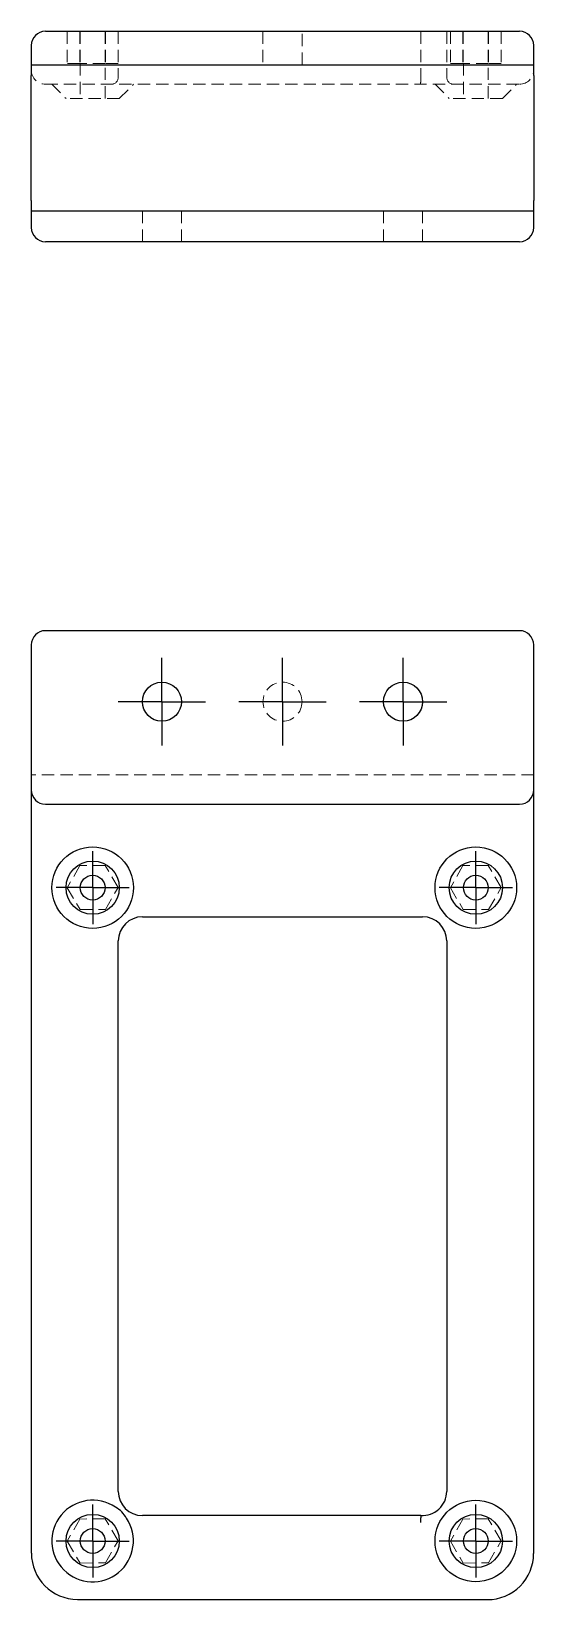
# Model space of a CAD drawing. Header units: millimetres. Extents: x 57 to 234, y 7 to 169.
# Drawn here: x 57.1 to 108.9, y 7 to 168.9 of the extents above.
import ezdxf

# ---------------------------------------------------------------- set-up
doc = ezdxf.new("R2010")
doc.units = ezdxf.units.MM
doc.linetypes.add('HIDDEN', pattern=[1.905, 1.27, -0.635])
doc.layers.add('10', color=7, linetype='Continuous')

# ---------------------------------------------------------------- blocks, each defined once
blk = doc.blocks.new('SW_CENTERMARKSYMBOL_0')
at = {"layer": '10', "color": 0}
for p, q in [((0, 2.5), (0, 3.78)), ((0, 0), (0, 2.5)), ((-2.5, 0), (-3.78, 0)), ((0, 0), (-2.5, 0)), ((0, 0), (0, -2.5)), ((0, 0), (2.5, 0)), ((2.5, 0), (3.78, 0)), ((0, -2.5), (0, -3.78))]:
    blk.add_line(p, q, dxfattribs=at)
blk = doc.blocks.new('SW_CENTERMARKSYMBOL_1')
at = {"layer": '10', "color": 0}
for p, q in [((0, 2.5), (0, 3.78)), ((0, 0), (0, 2.5)), ((-2.5, 0), (-3.78, 0)), ((0, 0), (-2.5, 0)), ((0, 0), (0, -2.5)), ((0, 0), (2.5, 0)), ((2.5, 0), (3.78, 0)), ((0, -2.5), (0, -3.78))]:
    blk.add_line(p, q, dxfattribs=at)
blk = doc.blocks.new('SW_CENTERMARKSYMBOL_2')
at = {"layer": '10', "color": 0}
for p, q in [((0, 2.5), (0, 3.78)), ((0, 0), (0, 2.5)), ((-2.5, 0), (-3.78, 0)), ((0, 0), (-2.5, 0)), ((0, 0), (0, -2.5)), ((0, 0), (2.5, 0)), ((2.5, 0), (3.78, 0)), ((0, -2.5), (0, -3.78))]:
    blk.add_line(p, q, dxfattribs=at)
blk = doc.blocks.new('SW_CENTERMARKSYMBOL_3')
at = {"layer": '10', "color": 0}
for p, q in [((0, 2.5), (0, 3.78)), ((0, 0), (0, 2.5)), ((-2.5, 0), (-3.78, 0)), ((0, 0), (-2.5, 0)), ((0, 0), (0, -2.5)), ((0, 0), (2.5, 0)), ((2.5, 0), (3.78, 0)), ((0, -2.5), (0, -3.78))]:
    blk.add_line(p, q, dxfattribs=at)
blk = doc.blocks.new('SW_CENTERMARKSYMBOL_4')
at = {"layer": '10', "color": 0}
for p, q in [((0, 2.5), (0, 4.52)), ((0, 0), (0, 2.5)), ((-2.5, 0), (-4.52, 0)), ((0, 0), (-2.5, 0)), ((0, 0), (0, -2.5)), ((0, 0), (2.5, 0)), ((2.5, 0), (4.52, 0)), ((0, -2.5), (0, -4.52))]:
    blk.add_line(p, q, dxfattribs=at)
blk = doc.blocks.new('SW_CENTERMARKSYMBOL_5')
at = {"layer": '10', "color": 0}
for p, q in [((0, 2.5), (0, 4.52)), ((0, 0), (0, 2.5)), ((-2.5, 0), (-4.52, 0)), ((0, 0), (-2.5, 0)), ((0, 0), (0, -2.5)), ((0, 0), (2.5, 0)), ((2.5, 0), (4.52, 0)), ((0, -2.5), (0, -4.52))]:
    blk.add_line(p, q, dxfattribs=at)
blk = doc.blocks.new('SW_CENTERMARKSYMBOL_6')
at = {"layer": '10', "color": 0}
for p, q in [((0, 2.5), (0, 4.52)), ((0, 0), (0, 2.5)), ((-2.5, 0), (-4.52, 0)), ((0, 0), (-2.5, 0)), ((0, 0), (0, -2.5)), ((0, 0), (2.5, 0)), ((2.5, 0), (4.52, 0)), ((0, -2.5), (0, -4.52))]:
    blk.add_line(p, q, dxfattribs=at)

msp = doc.modelspace()

# ---------------------------------------------------------------- linework, layer by layer
at = {"color": 7, "linetype": 'Continuous', "lineweight": 25}
for p, q in [((107.48, 168.85), (58.52, 168.85)), ((57.05, 167.39), (57.05, 166.65)), ((108.95, 166.65), (108.95, 167.39)), ((57.05, 166.65), (57.05, 165.41)), ((57.05, 165.41), (58.52, 165.41)), ((57.05, 165.41), (57.05, 164.31)), ((58.52, 165.41), (107.48, 165.41)), ((107.48, 165.41), (108.95, 165.41)), ((108.95, 165.41), (108.95, 166.65)), ((108.95, 164.31), (108.95, 165.41)), ((57.05, 151.41), (57.05, 164.31)), ((108.95, 164.31), (108.95, 151.41)), ((57.05, 151.41), (57.05, 150.31)), ((108.95, 150.31), (108.95, 151.41)), ((57.05, 150.31), (57.05, 149.35)), ((58.52, 150.31), (57.05, 150.31)), ((57.05, 149.35), (57.05, 148.61)), ((107.48, 150.31), (58.52, 150.31)), ((108.95, 150.31), (107.48, 150.31)), ((108.95, 149.35), (108.95, 150.31)), ((108.95, 148.61), (108.95, 149.35)), ((58.52, 147.15), (107.48, 147.15)), ((107.48, 107), (58.52, 107)), ((57.05, 105.53), (57.05, 104.8)), ((108.95, 104.8), (108.95, 105.53)), ((57.05, 104.8), (57.05, 91.29)), ((108.95, 91.29), (108.95, 104.8)), ((57.05, 91.29), (57.05, 90.56)), ((108.95, 90.56), (108.95, 91.29)), ((57.05, 90.56), (57.05, 86.89)), ((58.52, 89.09), (107.48, 89.09)), ((108.95, 86.89), (108.95, 90.56)), ((57.05, 86.89), (57.05, 11.79)), ((108.95, 11.76), (108.95, 86.89)), ((68.52, 77.47), (97.48, 77.47)), ((66.03, 18.17), (66.03, 74.98)), ((99.97, 74.98), (99.97, 18.17)), ((97.28, 15.68), (68.52, 15.68)), ((61.81, 7.03), (104.18, 7))]:
    msp.add_line(p, q, dxfattribs=at)
at = {"color": 7, "linetype": 'HIDDEN', "lineweight": 18}
for p, q in [((60.76, 168.85), (60.76, 165.55)), ((62.06, 168.85), (62.06, 165.55)), ((62.09, 168.85), (62.09, 165.55)), ((64.68, 168.85), (64.68, 165.55)), ((64.71, 168.85), (64.71, 165.55)), ((66.01, 168.85), (66.01, 165.55)), ((66.03, 168.85), (66.03, 164.12)), ((66.03, 168.85), (66.03, 168.85)), ((80.98, 168.85), (80.98, 165.41)), ((85.02, 165.41), (85.02, 168.85)), ((97.28, 168.85), (97.28, 164.12)), ((99.97, 168.85), (99.97, 164.12)), ((100.34, 168.85), (100.34, 165.55)), ((101.64, 168.85), (101.64, 165.55)), ((101.67, 168.85), (101.67, 165.55)), ((104.26, 168.85), (104.26, 165.55)), ((104.29, 168.85), (104.29, 165.55)), ((105.59, 168.85), (105.59, 165.55)), ((62.06, 165.55), (60.76, 165.55)), ((64.68, 165.55), (62.06, 165.55)), ((62.11, 165.55), (62.11, 161.93)), ((66.01, 165.55), (64.68, 165.55)), ((64.68, 161.93), (64.68, 165.55)), ((101.64, 165.55), (100.34, 165.55)), ((104.26, 165.55), (101.64, 165.55)), ((101.69, 165.55), (101.69, 161.93)), ((105.59, 165.55), (104.26, 165.55)), ((104.26, 161.93), (104.26, 165.55)), ((66.03, 164.12), (66.03, 164.12)), ((58.52, 163.39), (107.48, 163.39)), ((59.18, 163.39), (60.64, 161.93)), ((66.14, 161.93), (60.64, 161.93)), ((65.3, 163.39), (65.3, 163.39)), ((66.14, 161.93), (67.61, 163.39)), ((98.76, 163.39), (100.22, 161.93)), ((105.72, 161.93), (100.22, 161.93)), ((105.72, 161.93), (107.19, 163.39)), ((68.52, 150.31), (68.52, 147.15)), ((72.56, 147.15), (72.56, 150.31)), ((93.44, 150.31), (93.44, 147.15)), ((97.48, 147.15), (97.48, 150.31)), ((108.95, 92.12), (57.05, 92.12)), ((62.06, 82.75), (60.76, 80.47)), ((64.68, 82.77), (62.06, 82.75)), ((66.01, 80.51), (64.68, 82.77)), ((101.64, 82.75), (100.34, 80.47)), ((104.26, 82.77), (101.64, 82.75)), ((105.59, 80.51), (104.26, 82.77)), ((60.76, 80.47), (62.09, 78.21)), ((64.71, 78.23), (66.01, 80.51)), ((100.34, 80.47), (101.67, 78.21)), ((104.29, 78.23), (105.59, 80.51)), ((62.09, 78.21), (64.71, 78.23)), ((101.67, 78.21), (104.29, 78.23)), ((62.06, 15.32), (60.76, 13.04)), ((64.68, 15.34), (62.06, 15.32)), ((66.01, 13.08), (64.68, 15.34)), ((101.64, 15.32), (100.34, 13.04)), ((104.26, 15.34), (101.64, 15.32)), ((105.59, 13.08), (104.26, 15.34)), ((60.76, 13.04), (62.09, 10.78)), ((64.71, 10.79), (66.01, 13.08)), ((100.34, 13.04), (101.67, 10.78)), ((104.29, 10.79), (105.59, 13.08)), ((62.09, 10.78), (64.71, 10.79)), ((101.67, 10.78), (104.29, 10.79))]:
    msp.add_line(p, q, dxfattribs=at)
at = {"color": 7, "linetype": 'Continuous', "lineweight": 25}
for centre, radius in [((70.54, 99.67), 2.02), ((95.46, 99.67), 2.02), ((63.39, 80.48), 4.21), ((102.97, 80.48), 4.21), ((63.39, 80.48), 2.75), ((102.97, 80.48), 2.75), ((63.39, 80.48), 1.28), ((102.97, 80.48), 1.28), ((102.97, 13.05), 4.21), ((63.39, 13.05), 2.75), ((102.97, 13.05), 2.75), ((63.39, 13.05), 1.28), ((102.97, 13.05), 1.28)]:
    msp.add_circle(centre, radius, dxfattribs=at)
at = {"color": 7, "linetype": 'HIDDEN', "lineweight": 18}
msp.add_circle((83, 99.67), 2.02, dxfattribs=at)
at = {"color": 7, "linetype": 'Continuous', "lineweight": 25}
for centre, radius, start, end in [((58.52, 167.39), 1.47, 90, 180), ((107.48, 167.39), 1.47, 0, 90), ((58.52, 148.61), 1.47, 180, 270), ((107.48, 148.61), 1.47, 270, 0), ((58.52, 105.53), 1.47, 90, 180), ((107.48, 105.53), 1.47, 0, 90), ((58.52, 90.56), 1.47, 180, 270), ((107.48, 90.56), 1.47, 270, 0), ((68.53, 74.98), 2.49, 90.0606, 179.9911), ((97.48, 74.98), 2.49, 0.0006, 89.9994), ((68.52, 18.17), 2.49, 180.0616, 269.8932), ((97.46, 18.19), 2.51, 265.954, 359.6247), ((63.39, 13.05), 4.21, 56.1319, 33.8475), ((61.82, 11.79), 4.76, 180, 269.9608), ((104.18, 11.76), 4.76, 269.9608, 0)]:
    msp.add_arc(centre, radius, start, end, dxfattribs=at)
at = {"color": 7, "linetype": 'HIDDEN', "lineweight": 18}
for centre, radius, start, end in [((58.52, 164.86), 1.47, 180, 270), ((65.3, 164.12), 0.733, 270, 0), ((100.7, 164.12), 0.733, 180, 270), ((107.48, 164.86), 1.47, 270, 0)]:
    msp.add_arc(centre, radius, start, end, dxfattribs=at)
msp.add_open_spline([(97.28, 164.12), (97.28, 164.03), (97.28, 163.93), (97.28, 163.76), (97.28, 163.68), (97.27, 163.54), (97.27, 163.49), (97.27, 163.41), (97.26, 163.39), (97.26, 163.39), (97.26, 163.39), (97.26, 163.39)], degree=3, knots=[0, 0, 0, 0, 0.0390416, 0.0390416, 0.0780967, 0.0780967, 0.1171765, 0.1171765, 0.1567031, 0.1567031, 0.1576145, 0.1576145, 0.1576145, 0.1576145], dxfattribs=at)
at = {"color": 7, "linetype": 'Continuous', "lineweight": 25}
for points, knots in [([(66.89, 15.39), (66.74, 15.62), (66.59, 15.86), (66.21, 16.24), (65.97, 16.39), (65.74, 16.55)], [0, 0, 0, 0, 0.5, 0.5, 1, 1, 1, 1]), ([(97.28, 15.68), (97.28, 15.68), (97.28, 15.67), (97.28, 15.59), (97.28, 15.54), (97.27, 15.41), (97.27, 15.33), (97.27, 15.15), (97.26, 15.06), (97.26, 14.96), (97.26, 14.95), (97.26, 14.95)], [0, 0, 0, 0, 0.0390416, 0.0390416, 0.0780967, 0.0780967, 0.1171765, 0.1171765, 0.1567031, 0.1567031, 0.1576145, 0.1576145, 0.1576145, 0.1576145])]:
    msp.add_open_spline(points, degree=3, knots=knots, dxfattribs=at)

# ---------------------------------------------------------------- block references
at = {"layer": '10'}
for name, p in [('SW_CENTERMARKSYMBOL_5', (70.54, 99.67)), ('SW_CENTERMARKSYMBOL_4', (83, 99.67)), ('SW_CENTERMARKSYMBOL_6', (95.46, 99.67)), ('SW_CENTERMARKSYMBOL_2', (63.39, 80.48)), ('SW_CENTERMARKSYMBOL_0', (102.97, 80.48)), ('SW_CENTERMARKSYMBOL_1', (63.39, 13.05)), ('SW_CENTERMARKSYMBOL_3', (102.97, 13.05))]:
    msp.add_blockref(name, p, dxfattribs=at)

doc.saveas('drawing.dxf')
